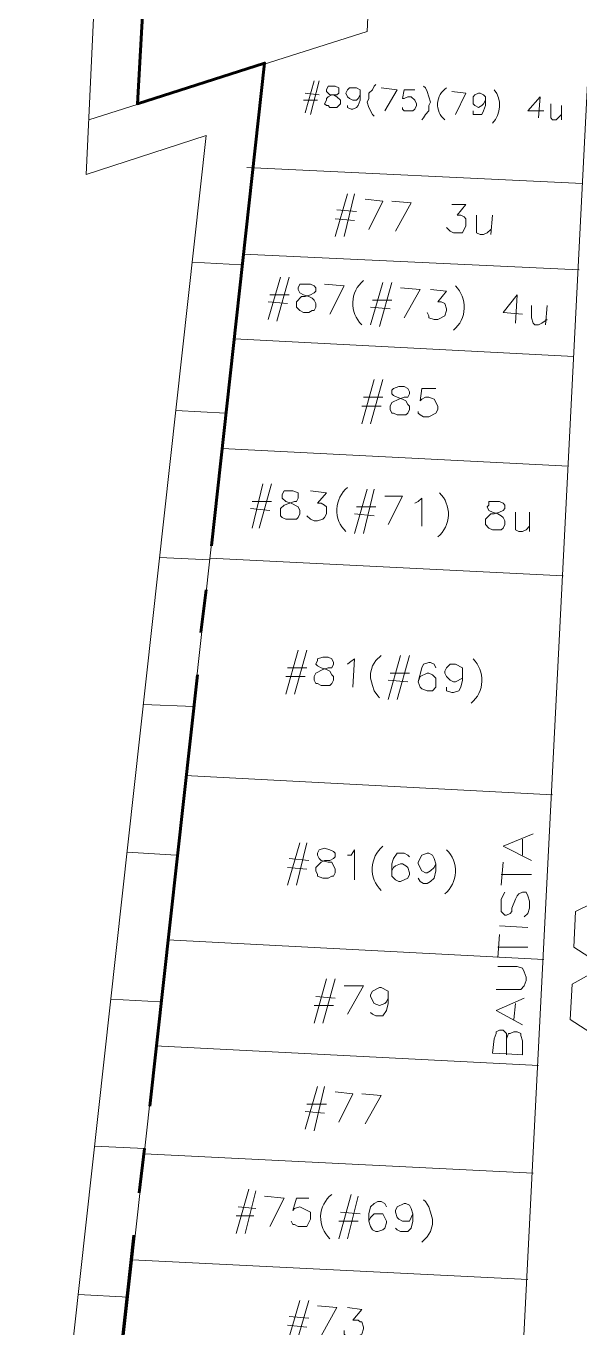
# Model space of a CAD drawing. Header units: millimetres. Extents: x 3.6 to 37.8, y 0.6 to 28.7.
# Drawn here: x 12.4 to 13.707, y 6.372 to 9.443 of the extents above; entities that cross this region are included whole.
import ezdxf

# ---------------------------------------------------------------- set-up
doc = ezdxf.new("R2010")
doc.units = ezdxf.units.MM
for name, color, linetype in [('PDF_0', 7, 'Continuous'), ('PDF_S45$BOUNDARY-NODE', 3, 'Continuous'), ('PDF_S45$NAME-ROAD', 7, 'Continuous'), ('PDF_S45$Passives-TapOffs', 7, 'Continuous')]:
    doc.layers.add(name, color=color, linetype=linetype)
for name, color, linetype, true_color in [('PDF_S45$LOTS', 254, 'Continuous', 0xdcdcdc), ('PDF_S45$ROAD', 8, 'Continuous', 0x808080), ('PDF_S45$SDU', 157, 'Continuous', 0x396472)]:
    doc.layers.add(name, color=color, linetype=linetype, true_color=true_color)

msp = doc.modelspace()

# ---------------------------------------------------------------- linework, layer by layer
at = {"layer": 'PDF_0', "lineweight": 9}
msp.add_lwpolyline([(12.3998, 5.3399), (12.8251, 9.1845), (12.5415, 9.0928), (12.5707, 9.7141), (12.6541, 10.0018), (12.7125, 10.4522), (12.9669, 10.5272), (13.3713, 13.3544), (13.5548, 14.6387), (14.2678, 14.5344), (14.543, 14.672), (15.4271, 14.5553), (15.3145, 13.3293), (15.1185, 11.2069), (15.4271, 11.307), (16.7864, 11.7448), (16.8156, 13.3418), (16.8323, 14.1591), (17.562, 14.4093), (17.9123, 13.3919), (18.6045, 12.4203), (19.3425, 12.487), (20.0848, 12.5537)], dxfattribs=at)
at = {"layer": 'PDF_S45$BOUNDARY-NODE', "lineweight": 60}
for points in [[(12.8376, 8.2171), (12.9627, 9.3555), (12.6625, 9.2596), (12.6875, 9.6932), (12.7667, 9.9768), (12.8167, 10.3604), (13.0711, 10.4355), (13.1628, 11.0776)], [(12.8251, 8.1129), (12.8126, 8.0128)], [(12.8042, 7.9127), (12.6916, 6.8953)], [(12.6791, 6.7952), (12.6666, 6.691)], [(14.5514, 3.2217), (15.4396, 3.1716), (15.4646, 3.6386), (15.4771, 3.8888), (15.4938, 4.164), (14.6014, 4.2099), (14.664, 5.3775), (13.7758, 5.4233), (13.5256, 5.4025), (12.529, 5.4525), (12.6541, 6.5909)]]:
    msp.add_lwpolyline(points, dxfattribs=at)
at = {"layer": 'PDF_S45$LOTS', "lineweight": 0}
for points in [[(13.2254, 9.8684), (13.2045, 9.4305), (12.5476, 9.2218)], [(12.6875, 9.6932), (12.6625, 9.2596)], [(12.9627, 9.3555), (12.5185, 5.3344)], [(13.7133, 9.0719), (12.921, 9.1095)], [(12.9085, 8.8801), (12.792, 8.8859)], [(13.7049, 8.8676), (12.9126, 8.9051)], [(13.6924, 8.6633), (12.8918, 8.705)], [(12.8709, 8.5299), (12.7534, 8.5362)], [(13.6799, 8.4048), (12.8626, 8.4465)], [(12.8334, 8.1838), (12.715, 8.1895)], [(13.6674, 8.1462), (12.8334, 8.1879)], [(12.7959, 7.8377), (12.6766, 7.8427)], [(13.6424, 7.6292), (12.775, 7.675)], [(12.7542, 7.4874), (12.6381, 7.4943)], [(13.6215, 7.2414), (12.7333, 7.2873)], [(12.7167, 7.1413), (12.5997, 7.1475)], [(13.609, 6.9912), (12.7042, 7.0371)], [(12.6791, 6.7952), (12.5614, 6.8006)], [(13.5965, 6.7368), (12.6791, 6.7827)], [(13.584, 6.4866), (12.6499, 6.5325)], [(12.6416, 6.4449), (12.5227, 6.4512)]]:
    msp.add_lwpolyline(points, dxfattribs=at)
at = {"layer": 'PDF_S45$NAME-ROAD', "lineweight": 9}
for points in [[(13.5923, 7.4749), (13.5256, 7.5083), (13.5965, 7.5374)], [(13.5715, 7.5249), (13.5715, 7.4874)], [(13.5256, 7.4707), (13.5214, 7.4165)], [(13.5923, 7.4415), (13.5214, 7.4415)], [(13.5756, 7.3415), (13.584, 7.3498), (13.5882, 7.3623), (13.5882, 7.379), (13.584, 7.3915), (13.5798, 7.3998), (13.5715, 7.3998), (13.5631, 7.3957), (13.559, 7.3915), (13.5548, 7.3832), (13.5465, 7.3623), (13.5465, 7.354), (13.5423, 7.3498), (13.5339, 7.3456), (13.5298, 7.3456), (13.5214, 7.354), (13.5214, 7.3832), (13.5298, 7.3998)], [(13.584, 7.3164), (13.5173, 7.3206)], [(13.5173, 7.2998), (13.5131, 7.2456)], [(13.584, 7.2706), (13.5131, 7.2706)], [(13.5131, 7.2247), (13.559, 7.2247), (13.5715, 7.2205), (13.5756, 7.2122), (13.5798, 7.1997), (13.5798, 7.1913), (13.5756, 7.1788), (13.5673, 7.1705), (13.5089, 7.1705)], [(13.5715, 7.0871), (13.5089, 7.1205), (13.5756, 7.1496)], [(13.5548, 7.1371), (13.5506, 7.0996)], [(13.5339, 7.0537), (13.5381, 7.0663), (13.5423, 7.0663), (13.5506, 7.0704), (13.559, 7.0704), (13.5673, 7.0663), (13.5673, 7.0621), (13.5715, 7.0496), (13.5715, 7.0162), (13.5339, 7.0184), (13.5339, 7.0537), (13.5339, 7.0663), (13.5256, 7.0746), (13.5173, 7.0746), (13.5089, 7.0704), (13.5089, 7.0663), (13.5048, 7.0537), (13.5006, 7.0204), (13.5339, 7.0184), (13.5339, 7.0162)]]:
    msp.add_lwpolyline(points, dxfattribs=at)
at = {"layer": 'PDF_S45$Passives-TapOffs', "lineweight": 9}
for points in [[(13.6966, 7.354), (13.7716, 7.3915), (13.8425, 7.3456), (13.8383, 7.2622), (13.7633, 7.2247), (13.6924, 7.2706)], [(13.6882, 7.183), (13.7633, 7.2247), (13.8342, 7.1788), (13.83, 7.0913), (13.755, 7.0537), (13.6841, 7.0996)]]:
    msp.add_lwpolyline(points, close=True, dxfattribs=at)
at = {"layer": 'PDF_S45$ROAD', "lineweight": 0}
msp.add_lwpolyline([(13.5204, 5.2864), (13.7591, 9.9893)], dxfattribs=at)
at = {"layer": 'PDF_S45$SDU', "lineweight": 0}
for points in [[(13.0586, 9.2387), (13.0794, 9.3138)], [(13.0711, 9.2346), (13.0919, 9.3138)], [(13.2212, 9.2304), (13.217, 9.2346), (13.2087, 9.2512), (13.2045, 9.2638), (13.2087, 9.2721), (13.2087, 9.2846), (13.217, 9.2929), (13.2212, 9.3013), (13.2254, 9.3054)], [(13.0919, 9.2804), (13.0586, 9.2846)], [(13.1879, 9.2804), (13.1879, 9.2679), (13.1837, 9.2554), (13.1795, 9.2512), (13.1712, 9.2471), (13.167, 9.2471), (13.1587, 9.2512), (13.1587, 9.2554)], [(13.2379, 9.2971), (13.2754, 9.2929), (13.2462, 9.2429)], [(13.2879, 9.2512), (13.2879, 9.2471), (13.2921, 9.2429), (13.3129, 9.2429), (13.3171, 9.2471), (13.3213, 9.2554), (13.3213, 9.2596), (13.3171, 9.2679), (13.3088, 9.2763), (13.3004, 9.2763), (13.2921, 9.2721), (13.2879, 9.2721), (13.2921, 9.2929), (13.3171, 9.2929)], [(13.338, 9.3013), (13.3421, 9.2971), (13.3463, 9.2888), (13.3546, 9.2638), (13.3505, 9.2554), (13.3505, 9.2429), (13.3421, 9.2346), (13.338, 9.2262), (13.3338, 9.2221)], [(13.4047, 9.2888), (13.438, 9.2846), (13.413, 9.2346)], [(13.6215, 9.2429), (13.584, 9.2429), (13.6132, 9.2763), (13.609, 9.2262)], [(13.0878, 9.2679), (13.0544, 9.2679)], [(13.4839, 9.2679), (13.4839, 9.2554), (13.4797, 9.2429), (13.4756, 9.2346), (13.4547, 9.2346), (13.4547, 9.2429)], [(13.6632, 9.2346), (13.6507, 9.2221), (13.6424, 9.2221), (13.6382, 9.2262), (13.6382, 9.2596)], [(13.6632, 9.2221), (13.6632, 9.2554)], [(13.1295, 8.9468), (13.1587, 9.0469)], [(13.1503, 8.9468), (13.1753, 9.0469)], [(13.2004, 9.0344), (13.2421, 9.0302), (13.2087, 8.9635)], [(13.2629, 9.0302), (13.3088, 9.0261), (13.2713, 8.9594)], [(13.1795, 9.0052), (13.1336, 9.0094)], [(13.4047, 9.0219), (13.438, 9.0219), (13.4172, 8.9969), (13.4255, 8.9969), (13.4339, 8.9927), (13.438, 8.9885), (13.438, 8.9719), (13.4297, 8.9552), (13.4089, 8.9552), (13.4005, 8.9594), (13.3922, 8.9677)], [(13.1753, 8.9844), (13.1295, 8.9885)], [(13.4964, 8.9635), (13.4881, 8.9552), (13.4797, 8.951), (13.4714, 8.951), (13.4631, 8.9552), (13.4631, 8.9969)], [(13.4964, 8.951), (13.5006, 8.9969)], [(12.971, 8.7509), (13.0002, 8.8509)], [(12.9919, 8.7467), (13.0211, 8.8509)], [(13.1045, 8.8343), (13.1503, 8.8301), (13.117, 8.7634)], [(13.2129, 8.7384), (13.2421, 8.8384)], [(13.2337, 8.7342), (13.2629, 8.8384)], [(13.2838, 8.8259), (13.3296, 8.8217), (13.2921, 8.755)], [(13.3546, 8.8217), (13.3922, 8.8176), (13.3713, 8.7926), (13.3797, 8.7926), (13.388, 8.7884), (13.3922, 8.7759), (13.3922, 8.7717), (13.388, 8.7592), (13.3713, 8.7509), (13.363, 8.7509), (13.3505, 8.755), (13.3505, 8.7592), (13.3463, 8.7675)], [(13.0169, 8.7884), (12.971, 8.7926)], [(13.0211, 8.8092), (12.9752, 8.8092)], [(13.2629, 8.7967), (13.217, 8.7967)], [(13.5715, 8.7634), (13.5256, 8.7675), (13.559, 8.8092), (13.5548, 8.7425)], [(13.6299, 8.7509), (13.6173, 8.7425), (13.609, 8.7384), (13.6007, 8.7384), (13.5965, 8.7425), (13.5923, 8.755), (13.5923, 8.7842)], [(13.6257, 8.7384), (13.6299, 8.7842)], [(13.2587, 8.7759), (13.2129, 8.7801)], [(13.192, 8.5048), (13.2212, 8.6091)], [(13.2129, 8.5048), (13.2421, 8.6091)], [(13.3255, 8.534), (13.3255, 8.5299), (13.3296, 8.5257), (13.338, 8.5215), (13.3505, 8.5215), (13.3672, 8.5299), (13.3713, 8.5382), (13.3713, 8.5465), (13.363, 8.5632), (13.3505, 8.5674), (13.3421, 8.5674), (13.3338, 8.5632), (13.3296, 8.559), (13.3338, 8.5882), (13.3672, 8.5882)], [(13.2379, 8.5465), (13.192, 8.5465)], [(13.2421, 8.5674), (13.1962, 8.5674)], [(12.9335, 8.2588), (12.9585, 8.3631)], [(12.9502, 8.2588), (12.9794, 8.3631)], [(13.0711, 8.3464), (13.1086, 8.3422), (13.0878, 8.3172), (13.0961, 8.3172), (13.1045, 8.313), (13.1086, 8.3089), (13.1086, 8.2922), (13.1045, 8.2838), (13.1003, 8.2797), (13.0878, 8.2755), (13.0794, 8.2755), (13.0711, 8.2797), (13.0628, 8.288)], [(13.1753, 8.2463), (13.2045, 8.3506)], [(13.1962, 8.2463), (13.2212, 8.3506)], [(13.2462, 8.3339), (13.2879, 8.3339), (13.2546, 8.2672)], [(13.3171, 8.3172), (13.3255, 8.3214), (13.3338, 8.3297), (13.3338, 8.263)], [(12.9752, 8.3005), (12.9293, 8.3047)], [(12.9794, 8.3214), (12.9335, 8.3214)], [(13.2212, 8.288), (13.1753, 8.2922)], [(13.2254, 8.3089), (13.1795, 8.3089)], [(13.5882, 8.263), (13.5798, 8.2547), (13.5715, 8.2505), (13.5631, 8.2505), (13.5548, 8.2547), (13.5548, 8.2964)], [(13.5882, 8.2505), (13.5882, 8.2964)], [(13.0127, 7.8669), (13.0419, 7.9711)], [(13.0336, 7.8669), (13.0628, 7.9711)], [(13.2337, 7.8585), (13.2296, 7.8627), (13.2212, 7.8752), (13.217, 7.8877), (13.2129, 7.9044), (13.2129, 7.9169), (13.217, 7.9336), (13.2254, 7.9461), (13.2379, 7.9586)], [(13.2546, 7.8543), (13.2838, 7.9586)], [(13.2754, 7.8543), (13.3046, 7.9586)], [(13.0628, 7.9294), (13.0169, 7.9294)], [(13.1587, 7.9377), (13.1628, 7.9419), (13.1753, 7.9503), (13.1712, 7.8835)], [(13.3255, 7.896), (13.3338, 7.9294), (13.338, 7.9377), (13.3505, 7.9419), (13.3546, 7.9419), (13.363, 7.9377), (13.3672, 7.9294)], [(13.4297, 7.9044), (13.4297, 7.9294), (13.413, 7.9377), (13.4005, 7.9377), (13.3922, 7.9294), (13.388, 7.9211), (13.388, 7.9169), (13.3922, 7.9086), (13.4005, 7.9002), (13.4089, 7.896), (13.413, 7.896), (13.4297, 7.9044), (13.4297, 7.9002), (13.4255, 7.8835), (13.4214, 7.8752), (13.4089, 7.871), (13.4047, 7.871), (13.3922, 7.8752), (13.3922, 7.8835)], [(13.0586, 7.9086), (13.0127, 7.9086)], [(13.3004, 7.896), (13.2546, 7.9002)], [(13.3046, 7.9169), (13.2587, 7.9169)], [(13.0169, 7.4165), (13.0461, 7.5166)], [(13.0377, 7.4165), (13.0628, 7.5166)], [(13.1587, 7.4874), (13.167, 7.4874), (13.1753, 7.4999), (13.1753, 7.429)], [(13.0669, 7.4749), (13.0211, 7.4791)], [(13.2629, 7.4499), (13.2629, 7.4666), (13.2671, 7.4791), (13.2754, 7.4916), (13.2921, 7.4916), (13.3004, 7.4874), (13.3046, 7.4832)], [(13.3672, 7.4666), (13.3672, 7.4499), (13.363, 7.4332), (13.3546, 7.4249), (13.3463, 7.4207), (13.338, 7.4207), (13.3296, 7.4249), (13.3255, 7.4332)], [(13.0628, 7.454), (13.0169, 7.4582)], [(13.0794, 7.0913), (13.1086, 7.1955)], [(13.1003, 7.0913), (13.1295, 7.1955)], [(13.1503, 7.1788), (13.1962, 7.1788), (13.1587, 7.1121)], [(13.1253, 7.133), (13.0794, 7.133)], [(13.1295, 7.1496), (13.0836, 7.1538)], [(13.2546, 7.1496), (13.2546, 7.1371), (13.2504, 7.1205), (13.2421, 7.1079), (13.2254, 7.1079), (13.217, 7.1121), (13.2129, 7.1163)], [(13.0586, 6.8411), (13.0878, 6.9412)], [(13.0794, 6.8369), (13.1045, 6.9412)], [(13.1295, 6.9286), (13.1712, 6.9245), (13.1378, 6.8578)], [(13.192, 6.9245), (13.2379, 6.9203), (13.2004, 6.8536)], [(13.1045, 6.8786), (13.0586, 6.8828)], [(13.1086, 6.8995), (13.0628, 6.8995)], [(12.896, 6.5951), (12.9252, 6.6993)], [(12.9168, 6.5951), (12.9418, 6.6951)], [(12.9627, 6.6826), (13.0086, 6.6785), (12.9752, 6.6117)], [(13.0252, 6.6242), (13.0294, 6.6159), (13.0336, 6.6159), (13.0419, 6.6117), (13.0628, 6.6117), (13.0711, 6.6284), (13.0711, 6.6451), (13.0461, 6.6576), (13.0336, 6.6534), (13.0294, 6.6493), (13.0377, 6.6785), (13.0669, 6.6785)], [(13.1378, 6.5826), (13.167, 6.6868)], [(13.1587, 6.5826), (13.1837, 6.6826)], [(13.2087, 6.6242), (13.2087, 6.6409), (13.2129, 6.6576), (13.2212, 6.6659), (13.2296, 6.6701), (13.2379, 6.6701), (13.2462, 6.6659), (13.2504, 6.6576)], [(13.3129, 6.6409), (13.3046, 6.6242), (13.2879, 6.6242), (13.2796, 6.6284), (13.2754, 6.6326), (13.2713, 6.6451), (13.2713, 6.6493), (13.2754, 6.6576), (13.2921, 6.6659), (13.2963, 6.6659), (13.3046, 6.6618), (13.3088, 6.6534), (13.3129, 6.6409), (13.3129, 6.6242), (13.3088, 6.6076), (13.3004, 6.5992), (13.2838, 6.5992), (13.2754, 6.6034), (13.2713, 6.6076)], [(13.338, 6.6743), (13.3421, 6.6701), (13.3505, 6.6576), (13.3546, 6.6451), (13.3588, 6.6284), (13.3588, 6.6159), (13.3546, 6.5992), (13.3463, 6.5867), (13.3338, 6.5742)], [(12.9377, 6.6368), (12.896, 6.6368)], [(12.9418, 6.6534), (12.9001, 6.6576)], [(13.1879, 6.6409), (13.142, 6.6451)], [(13.1837, 6.6242), (13.1378, 6.6242)], [(13.0169, 6.3365), (13.0461, 6.4366)], [(13.0377, 6.3365), (13.0669, 6.4366)], [(13.0878, 6.4241), (13.1336, 6.4199), (13.0961, 6.3532)], [(13.1587, 6.4199), (13.192, 6.4158), (13.1712, 6.3907), (13.1837, 6.3907), (13.1879, 6.3866), (13.192, 6.3866), (13.1962, 6.3741), (13.1962, 6.3699), (13.192, 6.3574), (13.1753, 6.349), (13.1628, 6.349), (13.1545, 6.3532), (13.1503, 6.3574), (13.1503, 6.3657)], [(13.0669, 6.3949), (13.0211, 6.3991)], [(13.0628, 6.3741), (13.0169, 6.3782)]]:
    msp.add_lwpolyline(points, dxfattribs=at)
for points in [[(13.1128, 9.3013), (13.1295, 9.3013), (13.1378, 9.2971), (13.1378, 9.2846), (13.1336, 9.2804), (13.1211, 9.2804), (13.1128, 9.2763), (13.1086, 9.2721), (13.1086, 9.2679), (13.1045, 9.2596), (13.1086, 9.2554), (13.1128, 9.2554), (13.117, 9.2512), (13.1336, 9.2512), (13.142, 9.2596), (13.142, 9.2679), (13.1336, 9.2763), (13.1253, 9.2804), (13.117, 9.2804), (13.1086, 9.2888), (13.1086, 9.2929)], [(13.1837, 9.2721), (13.1795, 9.2679), (13.1712, 9.2679), (13.1628, 9.2721), (13.1587, 9.2763), (13.1545, 9.2846), (13.1587, 9.2929), (13.1628, 9.2971), (13.1795, 9.2971), (13.1879, 9.2929), (13.1879, 9.2804)], [(13.4797, 9.2596), (13.4756, 9.2554), (13.4672, 9.2512), (13.4589, 9.2554), (13.4547, 9.2596), (13.4547, 9.2763), (13.4589, 9.2804), (13.4672, 9.2846), (13.4714, 9.2846), (13.4797, 9.2804), (13.4839, 9.2763), (13.4839, 9.2679)], [(13.0461, 8.8343), (13.0711, 8.8343), (13.0794, 8.8301), (13.0836, 8.8259), (13.0836, 8.8176), (13.0794, 8.8134), (13.0711, 8.8092), (13.0586, 8.8051), (13.0502, 8.8051), (13.0377, 8.7926), (13.0377, 8.7801), (13.0461, 8.7717), (13.0544, 8.7675), (13.0669, 8.7675), (13.0753, 8.7717), (13.0794, 8.7717), (13.0836, 8.7801), (13.0836, 8.7884), (13.0794, 8.7967), (13.0753, 8.8009), (13.0669, 8.8051), (13.0544, 8.8092), (13.0461, 8.8134), (13.0419, 8.8217), (13.0419, 8.8259)], [(13.2796, 8.5924), (13.2921, 8.5924), (13.3004, 8.5882), (13.3046, 8.5799), (13.3046, 8.5757), (13.3004, 8.5674), (13.2921, 8.5674), (13.2796, 8.5632), (13.2629, 8.5549), (13.2587, 8.5465), (13.2587, 8.5382), (13.2629, 8.5299), (13.2671, 8.5299), (13.2754, 8.5257), (13.2963, 8.5257), (13.3004, 8.5299), (13.3046, 8.5382), (13.3046, 8.5465), (13.3004, 8.5507), (13.2963, 8.559), (13.2879, 8.5632), (13.2754, 8.5674), (13.2671, 8.5716), (13.2629, 8.5757), (13.2629, 8.5841), (13.2671, 8.5882)], [(13.0086, 8.3464), (13.0294, 8.3464), (13.0419, 8.3422), (13.0419, 8.3297), (13.0377, 8.3214), (13.0336, 8.3214), (13.0086, 8.313), (13.0002, 8.3047), (13.0002, 8.288), (13.0044, 8.2838), (13.0127, 8.2797), (13.0377, 8.2797), (13.0419, 8.2838), (13.0461, 8.2922), (13.0461, 8.3005), (13.0419, 8.3089), (13.0252, 8.3172), (13.0127, 8.3214), (13.0044, 8.3297), (13.0044, 8.338)], [(13.4923, 8.3214), (13.5173, 8.3214), (13.5256, 8.3172), (13.5298, 8.313), (13.5298, 8.3047), (13.5256, 8.3005), (13.5173, 8.2964), (13.5048, 8.2922), (13.4964, 8.2922), (13.4839, 8.2797), (13.4839, 8.2672), (13.4923, 8.2588), (13.5006, 8.2547), (13.5214, 8.2547), (13.5256, 8.2588), (13.5298, 8.2672), (13.5298, 8.2755), (13.5256, 8.2838), (13.5214, 8.288), (13.5131, 8.2922), (13.5006, 8.2964), (13.4923, 8.3005), (13.4881, 8.3089), (13.4923, 8.313)], [(13.1003, 7.9544), (13.1128, 7.9544), (13.1211, 7.9503), (13.1253, 7.9419), (13.1253, 7.9377), (13.1211, 7.9294), (13.1128, 7.9294), (13.1003, 7.9252), (13.0836, 7.9169), (13.0794, 7.9086), (13.0794, 7.9002), (13.0836, 7.8919), (13.0878, 7.8919), (13.0961, 7.8877), (13.117, 7.8877), (13.1211, 7.8919), (13.1253, 7.9002), (13.1253, 7.9086), (13.1211, 7.9127), (13.117, 7.9211), (13.1086, 7.9252), (13.0961, 7.9294), (13.0878, 7.9336), (13.0836, 7.9377), (13.0878, 7.9461), (13.0878, 7.9503)], [(13.3296, 7.9086), (13.3463, 7.9169), (13.3505, 7.9169), (13.3588, 7.9127), (13.3672, 7.9044), (13.3672, 7.8835), (13.3588, 7.8752), (13.3463, 7.8752), (13.3338, 7.8794), (13.3296, 7.8835), (13.3255, 7.896)], [(13.1045, 7.5041), (13.117, 7.4999), (13.1253, 7.4957), (13.1295, 7.4916), (13.1295, 7.4832), (13.1253, 7.4791), (13.117, 7.4749), (13.1045, 7.4749), (13.0961, 7.4707), (13.0836, 7.4582), (13.0836, 7.4499), (13.0878, 7.4415), (13.0878, 7.4374), (13.1003, 7.4332), (13.1128, 7.4332), (13.1211, 7.4374), (13.1253, 7.4374), (13.1295, 7.4457), (13.1295, 7.454), (13.1211, 7.4707), (13.1128, 7.4707), (13.0961, 7.4749), (13.0919, 7.4791), (13.0878, 7.4874), (13.0878, 7.4916), (13.0919, 7.4999)], [(13.2671, 7.4582), (13.2713, 7.4624), (13.2838, 7.4666), (13.2879, 7.4666), (13.2963, 7.4624), (13.3004, 7.4582), (13.3046, 7.4457), (13.3046, 7.4415), (13.3004, 7.4332), (13.2838, 7.4249), (13.2796, 7.4249), (13.2713, 7.429), (13.2629, 7.4374), (13.2629, 7.4499)], [(13.363, 7.4582), (13.3546, 7.4499), (13.3463, 7.4457), (13.3421, 7.4457), (13.3338, 7.4499), (13.3255, 7.4666), (13.3255, 7.4707), (13.3338, 7.4874), (13.3463, 7.4916), (13.3505, 7.4916), (13.3588, 7.4874), (13.363, 7.4791), (13.3672, 7.4666)], [(13.2504, 7.1413), (13.2462, 7.1371), (13.2337, 7.133), (13.2212, 7.1371), (13.2129, 7.1538), (13.2129, 7.158), (13.217, 7.1663), (13.2337, 7.1747), (13.2379, 7.1747), (13.2546, 7.1663), (13.2546, 7.1496)], [(13.2129, 6.6326), (13.2212, 6.6409), (13.2421, 6.6409), (13.2504, 6.6242), (13.2504, 6.6201), (13.2462, 6.6076), (13.2421, 6.6034), (13.2296, 6.5992), (13.2254, 6.5992), (13.217, 6.6034), (13.2129, 6.6117), (13.2087, 6.6242)]]:
    msp.add_lwpolyline(points, close=True, dxfattribs=at)
for centre, radius, start, end in [((13.4176, 9.2581), 0.0466, 123.0134, 230.627), ((13.4559, 9.2558), 0.0614, 316.7509, 37.2236), ((13.2406, 8.7886), 0.0699, 129.4451, 225.9737), ((13.3634, 8.7799), 0.0706, 310.0668, 45.3519), ((13.2031, 8.3007), 0.0699, 129.4451, 225.9737), ((13.3259, 8.292), 0.0706, 310.0668, 45.3519), ((13.4051, 7.9), 0.0706, 310.0668, 45.3519), ((13.2865, 7.4543), 0.0699, 129.4451, 225.9737), ((13.3426, 7.4497), 0.0706, 310.0668, 45.3519), ((13.1637, 6.6329), 0.0687, 128.3107, 227.1081)]:
    msp.add_arc(centre, radius, start, end, dxfattribs=at)

doc.saveas('drawing.dxf')
